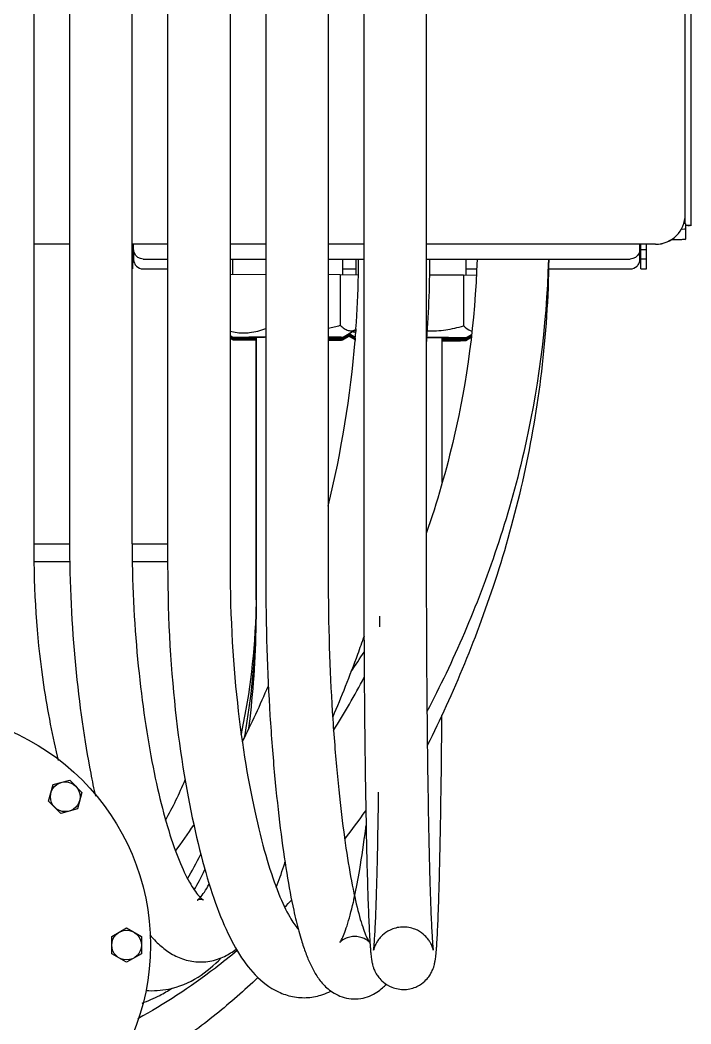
# Model space of a CAD drawing. Header units: millimetres. Extents: x 2513 to 2669, y 1505 to 1675.
# Drawn here: x 2531.6605 to 2531.8848, y 1506.1993 to 1506.5348 of the extents above; entities that cross this region are included whole.
import ezdxf

# ---------------------------------------------------------------- set-up
doc = ezdxf.new("R2010")
doc.units = ezdxf.units.MM
doc.layers.add('DTM_AXES', color=7, linetype='Continuous')

msp = doc.modelspace()

# ---------------------------------------------------------------- linework, layer by layer
at = {"linetype": 'Continuous'}
for p, q in [((2531.884839192048, 1507.281613208382), (2531.884839192048, 1506.46627551079)), ((2531.882920649168, 1506.469800637861), (2531.882920680233, 1507.097557617487)), ((2531.677010879323, 1506.814868453941), (2531.677013374773, 1506.360927309231)), ((2531.697889968706, 1506.814868544963), (2531.697892464157, 1506.36092742401)), ((2531.742630849974, 1506.814868334628), (2531.742633410944, 1506.349008651053)), ((2531.763509939357, 1506.81486842565), (2531.763512500328, 1506.349008765832)), ((2531.665080256653, 1506.765158264442), (2531.665082502929, 1506.356543806913)), ((2531.709821137921, 1506.765158054108), (2531.709823405107, 1506.352739969007)), ((2531.730700227304, 1506.76515814513), (2531.73070249449, 1506.352740083786)), ((2531.775441108573, 1506.765157934795), (2531.775443387689, 1506.35056946062)), ((2531.796320197956, 1506.765158025817), (2531.796322477073, 1506.350569575398)), ((2531.882535374829, 1506.467085457389), (2531.882850707345, 1506.467082825945)), ((2531.882850707345, 1506.467091127702), (2531.882536137647, 1506.467088502623)), ((2531.882850707345, 1506.468677123525), (2531.882850707345, 1506.467091127702)), ((2531.882850707345, 1506.467082825945), (2531.882850707345, 1506.466751131407)), ((2531.882978268639, 1506.466744360558), (2531.882978268639, 1506.461553185132)), ((2531.883347828521, 1506.466085759851), (2531.882914250203, 1506.466087878938)), ((2531.88297449019, 1506.466291053639), (2531.884839192048, 1506.46627551079)), ((2531.883844949697, 1506.466085759851), (2531.883347828521, 1506.466085759851)), ((2531.677012830782, 1506.459883394391), (2531.665081934841, 1506.459883394391)), ((2531.677012830919, 1506.459858503582), (2531.665081934977, 1506.459858503582)), ((2531.709822816108, 1506.459883394391), (2531.697891920166, 1506.459883394391)), ((2531.709822816244, 1506.459858503582), (2531.697891920303, 1506.459858503582)), ((2531.698041237303, 1506.459858503582), (2531.698041237303, 1506.451652592494)), ((2531.698244044687, 1506.459628150131), (2531.698438934243, 1506.459679124927)), ((2531.698438934243, 1506.458098901757), (2531.698438934243, 1506.459858503582)), ((2531.742632801433, 1506.459883394391), (2531.730701905491, 1506.459883394391)), ((2531.742632801569, 1506.459858503582), (2531.730701905628, 1506.459858503582)), ((2531.775442786758, 1506.459883394391), (2531.763511890817, 1506.459883394391)), ((2531.775442786895, 1506.459858503582), (2531.763511890953, 1506.459858503582)), ((2531.872978256717, 1506.459883394391), (2531.796321876142, 1506.459883394391)), ((2531.872978256717, 1506.459858503582), (2531.796321876279, 1506.459858503582)), ((2531.867736831662, 1506.454804188265), (2531.867736831662, 1506.459858503582)), ((2531.867931722879, 1506.45962814815), (2531.867736831662, 1506.459679124927)), ((2531.868134528602, 1506.451652592494), (2531.868134528602, 1506.459858503582)), ((2531.87002358907, 1506.451652592494), (2531.87002358907, 1506.459858503582)), ((2531.872978256717, 1506.459858503582), (2531.872978256717, 1506.459883394391)), ((2531.697891930081, 1506.458079818803), (2531.698041237303, 1506.458079818803)), ((2531.698438934243, 1506.457900823106), (2531.698438934243, 1506.454804188265)), ((2531.868134528602, 1506.458079818803), (2531.87002358907, 1506.458079818803)), ((2531.698041237303, 1506.454871803864), (2531.697891947716, 1506.454871803864)), ((2531.701620509769, 1506.454917437015), (2531.709822843407, 1506.454917437015)), ((2531.73070193279, 1506.454917437015), (2531.742632828732, 1506.454917437015)), ((2531.763511918116, 1506.454917437015), (2531.775442814057, 1506.454917437015)), ((2531.796321903441, 1506.454917437015), (2531.864555256137, 1506.454917437015)), ((2531.87002358907, 1506.454871803864), (2531.868134528602, 1506.454871803864)), ((2531.698041237303, 1506.451652481712), (2531.697891965413, 1506.451652481712)), ((2531.701620509769, 1506.451622723523), (2531.709822861519, 1506.451622723523)), ((2531.742632857227, 1506.449734013526), (2531.730701961832, 1506.449634495831)), ((2531.767561498667, 1506.449698532824), (2531.763511946749, 1506.449708849219)), ((2531.773604674625, 1506.449532487397), (2531.767561498667, 1506.449698532824)), ((2531.767561498667, 1506.449698532824), (2531.767561590031, 1506.432797002116)), ((2531.768363885496, 1506.451622723523), (2531.772837959094, 1506.451622723523)), ((2531.809624926103, 1506.451622723523), (2531.813148987106, 1506.451622723523)), ((2531.837027166123, 1506.451622723523), (2531.864555256137, 1506.451622723523)), ((2531.868134528602, 1506.451652481712), (2531.87002358907, 1506.451652481712)), ((2531.808822540283, 1506.449511957736), (2531.797466304482, 1506.449540888199)), ((2531.813059183914, 1506.449395549526), (2531.808822540283, 1506.449511957736)), ((2531.808822540283, 1506.449511957736), (2531.808822631647, 1506.432610427028)), ((2531.772809963851, 1506.431592282814), (2531.772750229982, 1506.430762341902)), ((2531.739431923903, 1506.34103410793), (2531.739431454348, 1506.427898144245)), ((2531.739531462308, 1506.339700804399), (2531.739530981058, 1506.428728357849)), ((2531.772581372477, 1506.428550808477), (2531.772514820525, 1506.427726401086)), ((2531.801671373224, 1506.380228034782), (2531.801671112057, 1506.428541895307)), ((2531.665082485189, 1506.359770850145), (2531.677019831634, 1506.35977072098)), ((2531.697898287947, 1506.359770495069), (2531.709823366459, 1506.359770366036)), ((2531.665103377314, 1506.353853024426), (2531.677077658236, 1506.353852894861)), ((2531.697957312646, 1506.353852668937), (2531.709823398991, 1506.353852540543)), ((2531.780791196101, 1506.332019619848), (2531.780792525521, 1506.335519049549)), ((2531.670023609197, 1506.273716791724), (2531.671510349883, 1506.279260406129)), ((2531.671510349883, 1506.279260406129), (2531.677053964287, 1506.280747146814)), ((2531.677053964287, 1506.280747146814), (2531.681117150697, 1506.276683960404)), ((2531.681117150697, 1506.276683960404), (2531.679630410012, 1506.271140346)), ((2531.674086795607, 1506.269653605314), (2531.670023609197, 1506.273716791724)), ((2531.679630410012, 1506.271140346), (2531.674086795608, 1506.269653605314)), ((2531.691129250595, 1506.228509479347), (2531.696100462354, 1506.231378122263)), ((2531.691129250595, 1506.222763266019), (2531.691129250595, 1506.228509479346)), ((2531.696100462353, 1506.231378122263), (2531.701071674111, 1506.228509479346)), ((2531.701071674111, 1506.228509479346), (2531.701071674111, 1506.222763266019)), ((2531.696100462353, 1506.219894623102), (2531.691129250595, 1506.222763266019)), ((2531.701071674111, 1506.222763266019), (2531.696100462353, 1506.219894623102))]:
    msp.add_line(p, q, dxfattribs=at)
for centre, radius in [((2531.626006376566, 1506.225636372683), 0.07804802460031027), ((2531.675570379948, 1506.275200376064), 0.004971211757981546), ((2531.696100462353, 1506.225636372683), 0.004971211757981546)]:
    msp.add_circle(centre, radius, dxfattribs=at)
for centre, radius, start, end in [((2531.872978429219, 1506.469825645791), 0.009942251401178244, 269.9990058935703, 359.855882706715), ((2531.872978429811, 1506.469800754003), 0.00994225042304262, 269.9990024777527, 359.9990024464684), ((2531.882384923843, 1506.457332555418), 0.01018834809417029, 87.37967982781024, 88.11996146680576), ((2531.883834905739, 1506.554464924532), 0.08837916525138392, 270.0065114518879, 270.3096601048181), ((2531.699275738114, 1506.379134375607), 0.08035702020091483, 90.64714514246079, 90.91727563934299), ((2531.699275738123, 1506.539792031882), 0.08035702083295469, 269.082724360657, 269.3528548575392), ((2531.701494941657, 1506.454808338381), 0.003056010230982966, 180.0778086948085, 189.8768682369237), ((2531.701720573781, 1506.45484707304), 0.003284942438354923, 189.8674072340853, 202.3277446169358), ((2531.423265357763, 1506.456304775106), 0.3504177956895596, 358.8892079733924, 359.7690734288031), ((2531.42409150554, 1506.456313947122), 0.3734534946575186, 355.4028877825405, 359.7819101592752), ((2531.864455686565, 1506.454846761058), 0.003284415827155583, 337.7167679981881, 350.1580091893208), ((2531.864680244143, 1506.454808308065), 0.003056590294639613, 350.1486944720281, 359.9227743446983), ((2531.423851393321, 1506.456292117225), 0.3498316248802781, 355.9512673647368, 358.8894200288477), ((2531.777187090478, 1506.451431582771), 0.02144425767857275, 255.0103239794166, 257.9546530499812), ((2531.423496131438, 1506.456316773308), 0.3501877415250314, 355.4523130405715, 355.8152056942338), ((2531.797740179138, 1506.464612428345), 0.03372677810802074, 267.5883950725332, 268.1949042888799), ((2531.415095833051, 1506.457337185201), 0.358643459641623, 346.2858233576768, 355.2640809330955), ((2531.494860403117, 1506.34446397503), 0.2446709580464318, 358.884727501265, 0.001882142535814099), ((2531.385837931573, 1506.339697608068), 0.3536935307494594, 359.334875645128, 0.0005177826628203962), ((2531.460752914533, 1506.341032278252), 0.2787785028314933, 359.7249643904379, 0.0003761549308116071), ((2531.568502836152, 1506.457878129102), 0.2467838461801909, 325.2203427109251, 327.0229778887153), ((2531.448136146183, 1506.438667633065), 0.3212741331266549, 333.15071068664, 336.8382887692757), ((2531.524469928931, 1506.44780322274), 0.2839903964490181, 328.0053874507942, 332.1523680776255), ((2531.599222094239, 1506.328962077705), 0.1259823367652929, 330.7455772821389, 337.5419503033463), ((2531.558722456085, 1506.425619246262), 0.2670263312044603, 321.9638292833847, 324.5015320245602), ((2531.519814008832, 1506.398680952222), 0.2391131943483935, 323.6761841269836, 326.2292886393747), ((2531.576013146617, 1506.410717701357), 0.244180379257133, 315.0922377108924, 315.8677155646055)]:
    msp.add_arc(centre, radius, start, end, dxfattribs=at)
for points, knots in [([(2531.882978268639, 1506.466744360558), (2531.882978268639, 1506.466789453772), (2531.882690317247, 1506.466711275493), (2531.882577819479, 1506.466769079296), (2531.882444804395, 1506.466772506192)], [0, 0, 0, 0, 0.2531158998, 1, 1, 1, 1]), ([(2531.882978268639, 1506.464855365867), (2531.882978268639, 1506.464960663366), (2531.88230628769, 1506.464751898044), (2531.882045712948, 1506.464892653771), (2531.881736953139, 1506.464897592075)], [0, 0, 0, 0, 0.2542823307, 1, 1, 1, 1]), ([(2531.884839192048, 1506.466094056788), (2531.884839192048, 1506.46604300116), (2531.884550422227, 1506.466148196521), (2531.884437064944, 1506.466087723996), (2531.884312556427, 1506.466087050036)], [0, 0, 0, 0, 0.2908059478, 1, 1, 1, 1]), ([(2531.878415881201, 1506.461479023881), (2531.879052311937, 1506.461482833845), (2531.880130516064, 1506.461525648861), (2531.881677027101, 1506.46143124401), (2531.882331020726, 1506.461647598577), (2531.882978268639, 1506.461450777046), (2531.882978268639, 1506.461553185132)], [0, 0, 0, 0, 0.418388071, 0.7351586431999999, 0.9326783707999999, 1, 1, 1, 1]), ([(2531.698471058848, 1506.458196696101), (2531.698413526746, 1506.458231598099), (2531.698298066345, 1506.458306025339), (2531.698187118817, 1506.458387078796), (2531.698132014193, 1506.458430252729)], [0, 0, 0, 0, 0.4901215095000001, 1, 1, 1, 1]), ([(2531.698680943638, 1506.456896066616), (2531.698602548911, 1506.457087690615), (2531.698482061399, 1506.457483324284), (2531.698438934243, 1506.457895049525), (2531.698438934243, 1506.458098901757)], [0, 0, 0, 0, 0.5038788719, 1, 1, 1, 1]), ([(2531.867736831662, 1506.458098901757), (2531.867736831662, 1506.457894654442), (2531.867693517711, 1506.457482118418), (2531.867572549309, 1506.457085772862), (2531.867493851102, 1506.456893828588)], [0, 0, 0, 0, 0.4961089087, 1, 1, 1, 1]), ([(2531.698681917064, 1506.453599109828), (2531.698761505576, 1506.453404995096), (2531.698957699511, 1506.453030916337), (2531.69922337407, 1506.452701846211), (2531.699371779428, 1506.452553566679)], [0, 0, 0, 0, 0.5000110497, 1, 1, 1, 1]), ([(2531.813285427831, 1506.454899032165), (2531.812691018603, 1506.433774739111), (2531.808132190159, 1506.401718298885), (2531.799853582419, 1506.373458778144), (2531.796335072168, 1506.363229957662)], [0, 0, 0, 0, 0.6164942472, 1, 1, 1, 1]), ([(2531.837155516051, 1506.454899318048), (2531.836552038159, 1506.431821573063), (2531.830061219952, 1506.386048193532), (2531.813080145663, 1506.337413465588), (2531.800880347597, 1506.311935503292), (2531.796547252183, 1506.303762156384)], [0, 0, 0, 0, 0.3700568741, 0.7845297318000001, 1, 1, 1, 1]), ([(2531.83729008619, 1506.454883672551), (2531.836983634676, 1506.428979799703), (2531.830501645463, 1506.379419833379), (2531.813129998166, 1506.327450388514), (2531.800970348393, 1506.300886656659), (2531.79666875003, 1506.292392676862)], [0, 0, 0, 0, 0.3849237371, 0.7903315502, 1, 1, 1, 1]), ([(2531.866805956092, 1506.452555536225), (2531.866954206813, 1506.452703902415), (2531.867219553934, 1506.45303309887), (2531.867415407934, 1506.453407235577), (2531.867494824613, 1506.453601358613)], [0, 0, 0, 0, 0.5000001145, 1, 1, 1, 1]), ([(2531.73539515651, 1506.430234906523), (2531.736006837772, 1506.430240008664), (2531.738479597223, 1506.430392461312), (2531.740898851276, 1506.431065662207), (2531.742635749276, 1506.431734872587)], [0, 0, 0, 0, 0.247346271, 1, 1, 1, 1]), ([(2531.767561590031, 1506.432797002116), (2531.767958252932, 1506.432400863569), (2531.768746320115, 1506.431706048978), (2531.770084197974, 1506.43099799497), (2531.771513846124, 1506.430881083051), (2531.77238336752, 1506.43121154976), (2531.7727903549, 1506.431432325819)], [0, 0, 0, 0, 0.287451657, 0.5362389178, 0.762584962, 1, 1, 1, 1]), ([(2531.796677797363, 1506.430902386717), (2531.798725474465, 1506.430837862418), (2531.80284497789, 1506.43109834988), (2531.806852625976, 1506.432033799448), (2531.808822631647, 1506.432610427028)], [0, 0, 0, 0, 0.4995161792, 1, 1, 1, 1]), ([(2531.808822631647, 1506.432610427028), (2531.809043203855, 1506.432390146397), (2531.809851988025, 1506.431637972301), (2531.810839995524, 1506.43101121902), (2531.811620050105, 1506.430838853631)], [0, 0, 0, 0, 0.2806859114, 1, 1, 1, 1]), ([(2531.677013374773, 1506.360927309231), (2531.677013454709, 1506.34638651919), (2531.678484272141, 1506.318269559163), (2531.682434746232, 1506.290938569716), (2531.685101818588, 1506.27789461059), (2531.685642045052, 1506.275420163127)], [0, 0, 0, 0, 0.4457147286, 0.8914294572, 1, 1, 1, 1]), ([(2531.697892464157, 1506.36092742401), (2531.69789254022, 1506.347090982114), (2531.699293910237, 1506.320263954448), (2531.703486907482, 1506.291338635119), (2531.707613109294, 1506.272559002917), (2531.710992310782, 1506.260788576855), (2531.714530685712, 1506.251466332191), (2531.718014484576, 1506.244778059038), (2531.72051416737, 1506.241653682909), (2531.721673981318, 1506.240715056497), (2531.72187172424, 1506.240659788375), (2531.721263317765, 1506.240879506206), (2531.72022975783, 1506.240855506114), (2531.719748412722, 1506.240657477594), (2531.719716793585, 1506.240635982379), (2531.719723344591, 1506.240639403463)], [0, 0, 0, 0, 0.1714285714, 0.3428571429, 0.4285714286, 0.5142857143, 0.6, 0.6857142856999999, 0.7714285714, 0.8142857143000001, 0.8571428570999999, 0.9, 0.9428571429000001, 0.9857142857, 1, 1, 1, 1]), ([(2531.665082502929, 1506.356543806913), (2531.665082588922, 1506.340901051183), (2531.667127001133, 1506.316178556048), (2531.671346181744, 1506.295084039299), (2531.673252295545, 1506.28732494031)], [0, 0, 0, 0, 0.5970642328, 1, 1, 1, 1]), ([(2531.709823405107, 1506.352739969007), (2531.709823509038, 1506.333834166204), (2531.712043554503, 1506.299503226728), (2531.718081177979, 1506.266274922426), (2531.723560522106, 1506.245872961294), (2531.72805255477, 1506.233311749314), (2531.733046538869, 1506.223234740707), (2531.738854661389, 1506.215331395144), (2531.745149819715, 1506.210389910336), (2531.751562954799, 1506.208202323419), (2531.756773109726, 1506.207872972291), (2531.761133166865, 1506.20879103496), (2531.763558103361, 1506.209819065521), (2531.764430325777, 1506.210255741949)], [0, 0, 0, 0, 0.1851785144, 0.3703570288, 0.462946286, 0.5555355431, 0.6481248003, 0.7407140575, 0.8333033147, 0.8795979433, 0.9258925719, 0.9721872005, 1, 1, 1, 1]), ([(2531.73070249449, 1506.352740083786), (2531.730702593933, 1506.334650669613), (2531.732822542291, 1506.301935878781), (2531.738542710444, 1506.27057195827), (2531.743559578222, 1506.25194100977), (2531.747410445866, 1506.241253961277), (2531.750864293039, 1506.23439419671), (2531.752813853595, 1506.231711922497), (2531.753536091971, 1506.230860696822)], [0, 0, 0, 0, 0.2575174448, 0.5150348896, 0.6437936120000001, 0.7725523343999999, 0.9013110568000001, 1, 1, 1, 1]), ([(2531.742633410944, 1506.349008651053), (2531.742633503326, 1506.332203762387), (2531.743443806924, 1506.308727438098), (2531.745535899986, 1506.281890607233), (2531.747459916916, 1506.264249350955), (2531.749595637902, 1506.249296738983), (2531.751678274174, 1506.23827093713), (2531.75308311888, 1506.232491690946), (2531.753668445803, 1506.230342417598)], [0, 0, 0, 0, 0.3, 0.45, 0.6, 0.75, 0.9, 1, 1, 1, 1]), ([(2531.763512500328, 1506.349008765832), (2531.763512590248, 1506.332651506965), (2531.764302219389, 1506.309808854616), (2531.766329598447, 1506.28381200717), (2531.768185027312, 1506.26680960029), (2531.770215321304, 1506.25261926165), (2531.77236375566, 1506.241280474681), (2531.774188530615, 1506.234246402063), (2531.775568771542, 1506.23017449705), (2531.776503340879, 1506.227955012535), (2531.777220905811, 1506.226667501272), (2531.777439606027, 1506.226454277416), (2531.776539549363, 1506.227458985918), (2531.77381880621, 1506.228576034518), (2531.771144557618, 1506.228487609301), (2531.768873797952, 1506.227810502961), (2531.767645990792, 1506.226828514689), (2531.767447964126, 1506.226589355331), (2531.7674410038, 1506.2265778379)], [0, 0, 0, 0, 0.1764705882, 0.2647058824, 0.3529411765, 0.4411764706, 0.5294117647, 0.6176470588, 0.6617647059, 0.7058823529000001, 0.75, 0.7941176470999999, 0.8382352941, 0.8823529412000001, 0.9044117647, 0.9264705882, 0.9705882353, 1, 1, 1, 1]), ([(2531.775443387689, 1506.35056946062), (2531.77544346884, 1506.335807540664), (2531.775542074862, 1506.314593896679), (2531.775806096491, 1506.289517678957), (2531.776054329139, 1506.272652241622), (2531.776336850057, 1506.258061097754), (2531.77659674339, 1506.247819166887), (2531.776817119322, 1506.24078687717), (2531.776988223111, 1506.236094118157), (2531.77716491223, 1506.231981821822), (2531.777317017112, 1506.229034180573), (2531.777410917595, 1506.227476113077), (2531.777442619445, 1506.226979391835)], [0, 0, 0, 0, 0.2424242424, 0.3636363636, 0.4848484848, 0.6060606061, 0.7272727273, 0.7878787879000001, 0.8484848484999999, 0.9090909091, 0.9696969697, 1, 1, 1, 1]), ([(2531.796322477073, 1506.350569575398), (2531.796322557883, 1506.335869575682), (2531.79642077608, 1506.314741156894), (2531.796683618927, 1506.289778210425), (2531.796930568132, 1506.27300155588), (2531.797211079973, 1506.258516710641), (2531.797468084409, 1506.248393115376), (2531.797684545801, 1506.241487290552), (2531.797851403768, 1506.236912523713), (2531.798021684374, 1506.232952261124), (2531.798193810418, 1506.229620745496), (2531.798336684544, 1506.227387316913), (2531.798447363083, 1506.22595298007), (2531.798526700257, 1506.225065973265), (2531.798598706876, 1506.224388246296), (2531.7986464541, 1506.224028441702), (2531.798666004601, 1506.223906163377), (2531.798664636618, 1506.223918835798), (2531.798633848485, 1506.224070617952), (2531.798547777905, 1506.224425083416), (2531.798327013219, 1506.225111223906), (2531.797882235748, 1506.226190215078), (2531.796911839554, 1506.227694901544), (2531.79552324374, 1506.229242954978), (2531.792801138431, 1506.231114192143), (2531.788211293424, 1506.232030924203), (2531.783897342846, 1506.230762158965), (2531.781498746715, 1506.228898325881), (2531.780271344639, 1506.227424487492), (2531.779409356859, 1506.226006278466), (2531.779006596582, 1506.22498889383), (2531.778806954544, 1506.224341589993), (2531.778729891011, 1506.224011879231), (2531.778704062392, 1506.223878731433), (2531.778705045467, 1506.223881183619), (2531.778708032816, 1506.223899743702)], [0, 0, 0, 0, 0.1758241758, 0.2637362637, 0.3516483516, 0.4395604396, 0.5274725275, 0.5714285714, 0.6153846154, 0.6593406593, 0.7032967032999999, 0.7472527473, 0.7692307692, 0.7912087912000001, 0.8131868132, 0.8351648352, 0.8461538462, 0.8571428570999999, 0.8681318681, 0.8791208790999999, 0.8901098901000001, 0.9010989011, 0.9065934066, 0.9120879121, 0.9175824176, 0.9230769231, 0.9285714286, 0.9340659340999999, 0.9395604395999999, 0.9450549451000001, 0.9560439559999999, 0.9670329670000001, 0.978021978, 0.9890109890000001, 1, 1, 1, 1]), ([(2531.734436606355, 1506.296032513337), (2531.734538188111, 1506.296495763979), (2531.737283227126, 1506.309222280939), (2531.739106994775, 1506.323538766443), (2531.73946412344, 1506.33873023971)], [0, 0, 0, 0, 0.0365683291, 1, 1, 1, 1]), ([(2531.735578445247, 1506.295183981388), (2531.73576111102, 1506.296207420241), (2531.737919021669, 1506.3087687181), (2531.739287064502, 1506.322837161931), (2531.739499390934, 1506.336810447056)], [0, 0, 0, 0, 0.0823051307, 1, 1, 1, 1]), ([(2531.737008844193, 1506.298091050416), (2531.737140212381, 1506.299142972893), (2531.738515090914, 1506.310636319292), (2531.739365386585, 1506.323343267074), (2531.739507630751, 1506.335591810062)], [0, 0, 0, 0, 0.09245735640000001, 1, 1, 1, 1]), ([(2531.775497406257, 1506.328838911771), (2531.774785158692, 1506.32680010019), (2531.771404858922, 1506.317359822432), (2531.767876630305, 1506.30851469293), (2531.765014471239, 1506.301891767141)], [0, 0, 0, 0, 0.2131236626, 1, 1, 1, 1]), ([(2531.778067767114, 1506.220494413415), (2531.778096497728, 1506.220321720889), (2531.778159343575, 1506.219967967029), (2531.778283134395, 1506.219377768627), (2531.778462288461, 1506.218664696416), (2531.778776196338, 1506.217700026061), (2531.779298625305, 1506.21645588022), (2531.780331151449, 1506.214859375841), (2531.781766346465, 1506.213262645306), (2531.784535050078, 1506.211362950795), (2531.789171489854, 1506.210438014568), (2531.793532029028, 1506.21171886224), (2531.795977204946, 1506.213615097782), (2531.797251175361, 1506.215141692075), (2531.798175235482, 1506.216657424799), (2531.79865554438, 1506.217847764785), (2531.798948156781, 1506.218784563589), (2531.799118081592, 1506.219485985246), (2531.79923664131, 1506.220073327246), (2531.799327746516, 1506.220606593857), (2531.799429023796, 1506.221289634844), (2531.799533340453, 1506.222142582326), (2531.799643861415, 1506.223247109624), (2531.799746426864, 1506.224467241439), (2531.799876985985, 1506.226272454299), (2531.8000326531, 1506.228891110735), (2531.800212157563, 1506.232650356696), (2531.800385332637, 1506.237037715292), (2531.800552259915, 1506.242056167898), (2531.800765994978, 1506.249587031616), (2531.801015238015, 1506.260565620995), (2531.801280389268, 1506.276207475922), (2531.801452207823, 1506.29060225803), (2531.801529334593, 1506.2996983199), (2531.801549837894, 1506.302440809287)], [0, 0, 0, 0, 0.0142131227, 0.0284262454, 0.0426393681, 0.0568524908, 0.0710656134, 0.07817217480000001, 0.08527873609999999, 0.0923852975, 0.09949185880000001, 0.1065984202, 0.1137049815, 0.1208115429, 0.1279181042, 0.1421312269, 0.1563443496, 0.1705574723, 0.184770595, 0.1989837176, 0.2131968403, 0.2416230857, 0.2700493311, 0.2984755765, 0.3269018218, 0.3837543126, 0.4406068034, 0.4974592940999999, 0.5543117849, 0.6111642756, 0.7248692570999999, 0.8385742387, 0.9522792202, 1, 1, 1, 1]), ([(2531.778708032816, 1506.223899743702), (2531.778711020165, 1506.223918303785), (2531.778727469647, 1506.224025986004), (2531.778776681705, 1506.224414523745), (2531.778849452515, 1506.225135059558), (2531.778929067365, 1506.226077410743), (2531.779039678342, 1506.227603124379), (2531.779181738903, 1506.229983135706), (2531.779352001714, 1506.233544642357), (2531.779519557955, 1506.237786723543), (2531.779682796006, 1506.24269273376), (2531.779893153372, 1506.25010296569), (2531.780139502423, 1506.260949800798), (2531.78031472213, 1506.271278134295), (2531.780393636613, 1506.276795868468)], [0, 0, 0, 0, 0.0222405799, 0.0667217398, 0.1112028996, 0.1556840594, 0.2001652193, 0.2891275389, 0.3780898586, 0.4670521783, 0.5560144979, 0.6449768176, 0.8229014568999999, 1, 1, 1, 1]), ([(2531.772348101712, 1506.241854257467), (2531.772928917806, 1506.244553291856), (2531.774215074097, 1506.251300309318), (2531.775477807372, 1506.259888944018), (2531.776159691967, 1506.265275346628), (2531.776195612084, 1506.265561304503)], [0, 0, 0, 0, 0.4345738452, 0.9701365352, 1, 1, 1, 1]), ([(2531.74613863296, 1506.244970186188), (2531.747010334888, 1506.247187675451), (2531.747990032317, 1506.249942792373), (2531.748926903006, 1506.252883993284), (2531.74906359177, 1506.253320030104)], [0, 0, 0, 0, 0.8531185134, 1, 1, 1, 1]), ([(2531.720703760062, 1506.241559412473), (2531.721096760434, 1506.241997382436), (2531.722044762483, 1506.243172908526), (2531.723151751261, 1506.245006664981), (2531.72371339148, 1506.246046876564)], [0, 0, 0, 0, 0.5118587959, 1, 1, 1, 1]), ([(2531.7674410038, 1506.2265778379), (2531.767437523636, 1506.226572079185), (2531.767495853322, 1506.226633190636), (2531.767938552225, 1506.227334590864), (2531.76880669302, 1506.229225171448), (2531.770140956201, 1506.232912534524), (2531.77136077185, 1506.23738361923), (2531.772213128228, 1506.241227039865), (2531.772348101712, 1506.241854257467)], [0, 0, 0, 0, 0.05837236179999999, 0.2334894472, 0.4086065326, 0.5837236179999999, 0.9339577887, 1, 1, 1, 1]), ([(2531.719723344591, 1506.240639403463), (2531.719736446605, 1506.24064624563), (2531.719905399843, 1506.240746346968), (2531.720368022259, 1506.241185257425), (2531.720703760062, 1506.241559412473)], [0, 0, 0, 0, 0.4197917627, 1, 1, 1, 1]), ([(2531.703855979666, 1506.229109513894), (2531.704510613285, 1506.228322039607), (2531.706223944783, 1506.226427900037), (2531.709315989656, 1506.223726305519), (2531.713507647905, 1506.221290392825), (2531.718524408297, 1506.219862959324), (2531.723968800885, 1506.219989230268), (2531.728874799708, 1506.221645576916), (2531.731577516839, 1506.223394565288), (2531.732773524376, 1506.224328790217)], [0, 0, 0, 0, 0.1004137898, 0.2520027107, 0.4035916315, 0.5551805524, 0.7067694733, 0.8583583940999999, 1, 1, 1, 1]), ([(2531.753668445803, 1506.230342417598), (2531.753961109264, 1506.229267780924), (2531.754707386068, 1506.226682704942), (2531.755968498449, 1506.222933301596), (2531.757530967532, 1506.219167952734), (2531.759345899321, 1506.215745232768), (2531.761686324841, 1506.21252397895), (2531.76516330697, 1506.209361697733), (2531.770038963384, 1506.207511718844), (2531.774437213165, 1506.207653403715), (2531.778430549526, 1506.208810364201), (2531.781098027152, 1506.210706007007), (2531.782542122441, 1506.212147173558), (2531.782903486735, 1506.212540619149)], [0, 0, 0, 0, 0.073766427, 0.1844160674, 0.2950657079, 0.4057153483, 0.5163649888, 0.6270146293, 0.7376642697, 0.79298909, 0.8483139101999999, 0.9589635506, 1, 1, 1, 1]), ([(2531.777442619445, 1506.226979391835), (2531.777474321296, 1506.226482670593), (2531.777538528376, 1506.22553449729), (2531.777637900901, 1506.224243507581), (2531.777742027897, 1506.223073384348), (2531.777854399402, 1506.222005732626), (2531.777960921586, 1506.221172630306), (2531.778039036501, 1506.220667105941), (2531.778067767114, 1506.220494413415)], [0, 0, 0, 0, 0.1818181818, 0.3636363636, 0.5454545454999999, 0.7272727273, 0.9090909091, 1, 1, 1, 1]), ([(2531.73306844796, 1506.223789644244), (2531.730650962876, 1506.221775483327), (2531.719735475208, 1506.213067482989), (2531.708600388591, 1506.205841488876), (2531.699873189286, 1506.20104263557)], [0, 0, 0, 0, 0.2226766694, 1, 1, 1, 1]), ([(2531.702565664986, 1506.210483625595), (2531.705075244065, 1506.210288300145), (2531.711220736941, 1506.21064398801), (2531.719958724111, 1506.214351465887), (2531.725316067422, 1506.218856903831), (2531.727704037368, 1506.221346573008)], [0, 0, 0, 0, 0.2705351218, 0.651871431, 1, 1, 1, 1]), ([(2531.740016201765, 1506.214791305511), (2531.735408318501, 1506.210418808498), (2531.725625811367, 1506.2018679524), (2531.710420886052, 1506.190717663949), (2531.69744161244, 1506.18291185681), (2531.689665117051, 1506.178917620622), (2531.687191415541, 1506.177722290314)], [0, 0, 0, 0, 0.2702595031, 0.5664950309000001, 0.8627305587999999, 1, 1, 1, 1]), ([(2531.701251337137, 1506.206271873059), (2531.703266743878, 1506.20697277871), (2531.706662381592, 1506.208444850907), (2531.709914662773, 1506.210343573751), (2531.711247124088, 1506.211208292123)], [0, 0, 0, 0, 0.5827889757, 1, 1, 1, 1])]:
    msp.add_open_spline(points, degree=3, knots=knots, dxfattribs=at)
for points in [[(2531.701620509769, 1506.454917437015), (2531.700439360416, 1506.454917437015), (2531.699128180681, 1506.455802863606), (2531.698680943638, 1506.456896066616)], [(2531.867493851102, 1506.456893828588), (2531.867046032952, 1506.455801603837), (2531.865735720452, 1506.454917437015), (2531.864555256137, 1506.454917437015)], [(2531.699371779428, 1506.452553566679), (2531.699945668757, 1506.451980163925), (2531.700809251683, 1506.451622723523), (2531.701620509769, 1506.451622723523)], [(2531.864555256137, 1506.451622723523), (2531.865367372016, 1506.451622723523), (2531.866231927038, 1506.451981060073), (2531.866805956092, 1506.452555536225)], [(2531.730699179136, 1506.430820698595), (2531.732229016846, 1506.430436030618), (2531.733817753658, 1506.430221749129), (2531.73539515651, 1506.430234906523)], [(2531.763516354333, 1506.431794737583), (2531.764878675215, 1506.432066604047), (2531.766228346487, 1506.432406757047), (2531.767561590031, 1506.432797002116)], [(2531.716485066134, 1506.247799676429), (2531.717964929481, 1506.250318157129), (2531.719437553445, 1506.253069898242), (2531.720889732119, 1506.256057349704)], [(2531.718707599561, 1506.244051012067), (2531.719899871188, 1506.246064658761), (2531.721100665365, 1506.24833537482), (2531.722293864066, 1506.250857154047)]]:
    msp.add_open_spline(points, degree=3, dxfattribs=at)
at = {"layer": 'DTM_AXES', "linetype": 'Continuous'}
for p, q in [((2531.731576929194, 1506.449641794087), (2531.731576900761, 1506.454901672835)), ((2531.768363896016, 1506.44967648574), (2531.76836386777, 1506.454901672835)), ((2531.772837970278, 1506.449553553762), (2531.772837941369, 1506.454901672835)), ((2531.809624937633, 1506.449489910652), (2531.809624908378, 1506.454901672835)), ((2531.768293207368, 1506.428311278732), (2531.770791155124, 1506.429811035922)), ((2531.768293242867, 1506.428726385106), (2531.772789258891, 1506.431425773971)), ((2531.772543342388, 1506.428343928239), (2531.77044543917, 1506.429603469536)), ((2531.77257495319, 1506.4287400774), (2531.770445474669, 1506.43001857591)), ((2531.809554284483, 1506.428539810018), (2531.811482088381, 1506.429697255265)), ((2531.731099503996, 1506.42822334804), (2531.730696678851, 1506.428222944777)), ((2531.731208879104, 1506.428156383544), (2531.73069701174, 1506.428155415071)), ((2531.731647808655, 1506.428726187014), (2531.73070207365, 1506.429293988371)), ((2531.731647773156, 1506.42831108064), (2531.730702075933, 1506.428878859314)), ((2531.731647737657, 1506.427895974266), (2531.730702078215, 1506.428463730257)), ((2531.739510888877, 1506.42777250698), (2531.738976311657, 1506.427775727749)), ((2531.739511517933, 1506.428023786199), (2531.739001691898, 1506.428020714614)), ((2531.742614020069, 1506.42879594997), (2531.742243827952, 1506.428793003433)), ((2531.76829317187, 1506.427896172358), (2531.770791119625, 1506.429395929548)), ((2531.772511731585, 1506.427947779079), (2531.770445403672, 1506.429188363162)), ((2531.802200330219, 1506.428419325475), (2531.801690577908, 1506.428416254319)), ((2531.809554213486, 1506.42770959727), (2531.811375867871, 1506.428803310802)), ((2531.809554248985, 1506.428124703644), (2531.811428978127, 1506.429250283034))]:
    msp.add_line(p, q, dxfattribs=at)
for centre, radius, start, end in [((2531.745077871917, 1505.450617139483), 0.977422461703403, 90.35618346248496, 90.47209986788853), ((2531.745426190948, 1505.403124125498), 1.025331826540335, 90.33051520132965, 90.46950298788576), ((2531.747222455738, 1505.130858669496), 1.298018026815948, 90.20337754822603, 90.45015810720783), ((2531.793159306524, 1504.95503445588), 1.473657746403539, 89.64749620087036, 89.86940517650058), ((2531.796285334532, 1507.380338320418), 0.9523525115924875, 270.3251940496978, 270.4748281180642), ((2531.796285317716, 1507.379920808825), 0.9523501063009091, 270.3251959647722, 270.4748281962142), ((2531.796549457802, 1507.34698335754), 0.9185814135727717, 270.3524708596488, 270.475812464228)]:
    msp.add_arc(centre, radius, start, end, dxfattribs=at)
for points, knots in [([(2531.731647761769, 1506.427895970585), (2531.731628375149, 1506.42790759974), (2531.73184544093, 1506.427916449114), (2531.731973357229, 1506.427930695089), (2531.732472557841, 1506.42794339199), (2531.733042765869, 1506.427957646913), (2531.733826629318, 1506.427970934785), (2531.735163686345, 1506.427989526463), (2531.73625130299, 1506.427999973807), (2531.737024298081, 1506.428006421495)], [0, 0, 0, 0, 0.0126073001, 0.05890554480000001, 0.1386291397, 0.2510030639, 0.3949115819, 0.5689077404, 1, 1, 1, 1]), ([(2531.731647797268, 1506.428311076959), (2531.731628410648, 1506.428322706114), (2531.731845476429, 1506.428331555489), (2531.731973392728, 1506.428345801463), (2531.732472593339, 1506.428358498364), (2531.733042801367, 1506.428372753287), (2531.733826664817, 1506.428386041159), (2531.735163721843, 1506.428404632837), (2531.736251338489, 1506.428415080181), (2531.73702433358, 1506.428421527869)], [0, 0, 0, 0, 0.0126073001, 0.05890554480000001, 0.1386291397, 0.2510030639, 0.3949115819, 0.5689077404, 1, 1, 1, 1]), ([(2531.731647832766, 1506.428726183332), (2531.731628446147, 1506.428737812488), (2531.731845511928, 1506.428746661863), (2531.731973428226, 1506.428760907837), (2531.732472628838, 1506.428773604738), (2531.733042836866, 1506.428787859661), (2531.733826700315, 1506.428801147533), (2531.735163757342, 1506.428819739211), (2531.736251373987, 1506.428830186555), (2531.737024369078, 1506.428836634243)], [0, 0, 0, 0, 0.0126073001, 0.05890554480000001, 0.1386291397, 0.2510030639, 0.3949115819, 0.5689077404, 1, 1, 1, 1]), ([(2531.738976311657, 1506.427775727749), (2531.73796523617, 1506.427782053804), (2531.73653662136, 1506.427792239883), (2531.734757738317, 1506.427812877918), (2531.733708253568, 1506.427825050393), (2531.732874375022, 1506.427847007035), (2531.732253687714, 1506.427846970499), (2531.73188232425, 1506.427890713478), (2531.731690467403, 1506.427870353408), (2531.731647761769, 1506.427895970585)], [0, 0, 0, 0, 0.4137836195, 0.5845780311, 0.7282362845999999, 0.8428884242, 0.9270437320999999, 0.9796198201999999, 1, 1, 1, 1]), ([(2531.739510887468, 1506.428187613567), (2531.738429392295, 1506.428193885322), (2531.736899696363, 1506.428204068853), (2531.734993381873, 1506.428225161427), (2531.7338653321, 1506.428237476596), (2531.732968003358, 1506.428260573213), (2531.732299605679, 1506.428259518295), (2531.731900007695, 1506.428306681753), (2531.731693567881, 1506.42828362124), (2531.731647797268, 1506.428311076959)], [0, 0, 0, 0, 0.4125213647, 0.5833967167, 0.7273630105, 0.8423956798000001, 0.9268805754999999, 0.9796416343000001, 1, 1, 1, 1]), ([(2531.73951088606, 1506.428602720156), (2531.738429395728, 1506.428608991915), (2531.736899706757, 1506.428619175447), (2531.734993401051, 1506.428640267992), (2531.733865356712, 1506.428652583152), (2531.732968032366, 1506.428675679691), (2531.732299637994, 1506.428674624845), (2531.731900041969, 1506.428721788065), (2531.731693603168, 1506.428698727741), (2531.731647832766, 1506.428726183332)], [0, 0, 0, 0, 0.4125214533, 0.5833968, 0.7273630725, 0.8423957152, 0.9268805876999999, 0.9796416333, 1, 1, 1, 1]), ([(2531.739166961412, 1506.427883934725), (2531.739133653568, 1506.427885700454), (2531.739104746089, 1506.427898148898), (2531.739033785229, 1506.427886771692), (2531.739033788883, 1506.427898142414)], [0, 0, 0, 0, 0.7457655185, 1, 1, 1, 1]), ([(2531.739033788883, 1506.427898142414), (2531.739033792238, 1506.427908583358), (2531.739098077861, 1506.427899173204), (2531.739167172157, 1506.427918551297), (2531.739331794246, 1506.427916931369), (2531.739448700033, 1506.427923139906), (2531.739519194261, 1506.427925049743)], [0, 0, 0, 0, 0.0643629733, 0.252823607, 0.5652804102000001, 1, 1, 1, 1]), ([(2531.73952063569, 1506.428286308058), (2531.739449937723, 1506.42828821972), (2531.739332695705, 1506.428294441855), (2531.739167583332, 1506.428292798892), (2531.739098308799, 1506.428312235635), (2531.739033821018, 1506.428302779939), (2531.739033824382, 1506.428313248788)], [0, 0, 0, 0, 0.4347196072, 0.7471897993000001, 0.9356508904999999, 1, 1, 1, 1]), ([(2531.739033824382, 1506.428313248788), (2531.739033827736, 1506.42832368873), (2531.739098106934, 1506.42831428022), (2531.739167194617, 1506.428333656231), (2531.739331800552, 1506.428332037052), (2531.739448694969, 1506.428338245081), (2531.739519182341, 1506.428340154832)], [0, 0, 0, 0, 0.0643630661, 0.2528236074, 0.5652803151, 1, 1, 1, 1]), ([(2531.739520623375, 1506.428701415725), (2531.73944993232, 1506.428703327301), (2531.739332701766, 1506.428709548924), (2531.739167605683, 1506.428707906718), (2531.739098337817, 1506.42872734136), (2531.739033856517, 1506.428717887324), (2531.739033859881, 1506.428728355162)], [0, 0, 0, 0, 0.4347197052, 0.7471898021, 0.9356507983, 1, 1, 1, 1]), ([(2531.739033859881, 1506.428728355162), (2531.739033863235, 1506.428738794101), (2531.739098136007, 1506.428729387237), (2531.739167217078, 1506.428748761165), (2531.73933180686, 1506.428747142734), (2531.739448689908, 1506.428753350256), (2531.739519170424, 1506.428755259922)], [0, 0, 0, 0, 0.0643631589, 0.2528236078, 0.56528022, 1, 1, 1, 1]), ([(2531.739520648008, 1506.427871200391), (2531.739484363166, 1506.427872181476), (2531.73936644177, 1506.427875602264), (2531.739248522041, 1506.427879611), (2531.739166961412, 1506.427883934725)], [0, 0, 0, 0, 0.3076807699, 1, 1, 1, 1]), ([(2531.739519170424, 1506.428755259922), (2531.739675466709, 1506.428759494761), (2531.740583596224, 1506.428778320956), (2531.741491894877, 1506.428786731427), (2531.742243827952, 1506.428793003433)], [0, 0, 0, 0, 0.1721363308, 1, 1, 1, 1]), ([(2531.768293219126, 1506.428726381823), (2531.768309929147, 1506.428736406768), (2531.768121610303, 1506.428747294244), (2531.76800911702, 1506.428757851058), (2531.767571031968, 1506.428771488313), (2531.767069098602, 1506.428784203517), (2531.766377676278, 1506.428797118225), (2531.765193430691, 1506.428814789153), (2531.76422908949, 1506.428824979178), (2531.763542860084, 1506.42883129258)], [0, 0, 0, 0, 0.0122984763, 0.0581337971, 0.1373308329, 0.249215707, 0.3928227646, 0.5668834292, 1, 1, 1, 1]), ([(2531.768293183628, 1506.428311275449), (2531.768309893484, 1506.428321300296), (2531.768121576411, 1506.428332187892), (2531.768009084077, 1506.428342744479), (2531.767571002801, 1506.428356381791), (2531.767069073658, 1506.428369096898), (2531.766377657064, 1506.428382011581), (2531.765193420983, 1506.428399682449), (2531.764229087459, 1506.428409872456), (2531.763542863463, 1506.428416185848)], [0, 0, 0, 0, 0.012298456, 0.0581337472, 0.1373307497, 0.2492155935, 0.3928226327, 0.5668833009, 1, 1, 1, 1]), ([(2531.768293148129, 1506.427896169075), (2531.768309857821, 1506.427906193823), (2531.76812154252, 1506.427917081541), (2531.768009051134, 1506.427927637901), (2531.767570973635, 1506.427941275268), (2531.767069048713, 1506.427953990278), (2531.766377637849, 1506.427966904936), (2531.765193411276, 1506.427984575745), (2531.764229085429, 1506.427994765734), (2531.763542866841, 1506.428001079116)], [0, 0, 0, 0, 0.0122984357, 0.0581336972, 0.1373306664, 0.2492154801, 0.3928225009, 0.5668831726, 1, 1, 1, 1]), ([(2531.763543394849, 1506.428625687234), (2531.764207293229, 1506.428631803181), (2531.765140999595, 1506.428641363347), (2531.766299422693, 1506.42865897623), (2531.766973733822, 1506.428669894744), (2531.767507086765, 1506.428686127552), (2531.767903063894, 1506.428690112689), (2531.76814165419, 1506.428718024317), (2531.768265004266, 1506.428709454711), (2531.768293219126, 1506.428726381823)], [0, 0, 0, 0, 0.4191552414, 0.5894219118, 0.7316089801000001, 0.8445358661, 0.9272966434000001, 0.9792274425, 1, 1, 1, 1]), ([(2531.76354339815, 1506.428210581217), (2531.764207291217, 1506.428216697154), (2531.765140990051, 1506.428226257301), (2531.766299403748, 1506.428243870125), (2531.766973709279, 1506.428254788612), (2531.767507057767, 1506.42827102133), (2531.767903031579, 1506.428275006514), (2531.768141619916, 1506.428302917912), (2531.768264968983, 1506.428294348466), (2531.768293183628, 1506.428311275449)], [0, 0, 0, 0, 0.4191553097, 0.5894219702, 0.7316090166, 0.8445358783, 0.9272966376, 0.9792274313, 1, 1, 1, 1]), ([(2531.763543401451, 1506.4277954752), (2531.764207289205, 1506.427801591127), (2531.765140980507, 1506.427811151255), (2531.766299384802, 1506.427828764021), (2531.766973684737, 1506.42783968248), (2531.76750702877, 1506.427855915108), (2531.767902999265, 1506.427859900339), (2531.768141585643, 1506.427887811507), (2531.768264933699, 1506.427879242221), (2531.768293148129, 1506.427896169075)], [0, 0, 0, 0, 0.419155378, 0.5894220285, 0.7316090531999999, 0.8445358904000001, 0.9272966318000001, 0.9792274201000001, 1, 1, 1, 1]), ([(2531.800980499545, 1506.428583281122), (2531.800698830424, 1506.428587905538), (2531.799208733535, 1506.428607463595), (2531.797718521334, 1506.428616295321), (2531.796510021925, 1506.428621850176)], [0, 0, 0, 0, 0.189037337, 1, 1, 1, 1]), ([(2531.80168146974, 1506.428568837114), (2531.801632354857, 1506.428570165242), (2531.801398719461, 1506.428575970494), (2531.801165048802, 1506.42858025121), (2531.800980499545, 1506.428583281122)], [0, 0, 0, 0, 0.2102326588, 1, 1, 1, 1]), ([(2531.802168233234, 1506.428541897676), (2531.802168236597, 1506.428552365514), (2531.802103755298, 1506.428542911478), (2531.802034487431, 1506.428562346121), (2531.801869391349, 1506.428560703913), (2531.801752160795, 1506.428566925537), (2531.80168146974, 1506.428568837114)], [0, 0, 0, 0, 0.0643492017, 0.2528101979, 0.5652802948, 1, 1, 1, 1]), ([(2531.802168197735, 1506.428126791302), (2531.802168201099, 1506.428137258129), (2531.80210372628, 1506.428127805754), (2531.802034465079, 1506.428147238295), (2531.801869385286, 1506.428145596844), (2531.801752166196, 1506.428151817957), (2531.801681482053, 1506.428153729446)], [0, 0, 0, 0, 0.064349294, 0.2528101951, 0.5652801967000001, 1, 1, 1, 1]), ([(2531.802168162236, 1506.427711684928), (2531.802168165599, 1506.427722150745), (2531.802103697261, 1506.427712700029), (2531.802034442727, 1506.42773213047), (2531.801869379222, 1506.427730489775), (2531.801752171595, 1506.427736710376), (2531.801681494365, 1506.42773862178)], [0, 0, 0, 0, 0.0643493863, 0.2528101923, 0.5652800986, 1, 1, 1, 1]), ([(2531.80168292269, 1506.428514992916), (2531.801718623439, 1506.428515960226), (2531.801835041308, 1506.428519339144), (2531.80195145634, 1506.4285233046), (2531.802032100666, 1506.428527533104)], [0, 0, 0, 0, 0.3066383654, 1, 1, 1, 1]), ([(2531.801682934605, 1506.428099887827), (2531.801753408266, 1506.428101797407), (2531.801870279945, 1506.428108004421), (2531.802034853575, 1506.428106386738), (2531.802103928034, 1506.428125758584), (2531.802168194381, 1506.428116353365), (2531.802168197735, 1506.428126791302)], [0, 0, 0, 0, 0.4347198751, 0.7471763918000001, 0.9356367482, 1, 1, 1, 1]), ([(2531.801682946518, 1506.427684782738), (2531.801753413324, 1506.427686692232), (2531.801870273635, 1506.427692898739), (2531.802034831113, 1506.427691281804), (2531.80210389896, 1506.427710651568), (2531.802168158883, 1506.427701247993), (2531.802168162236, 1506.427711684928)], [0, 0, 0, 0, 0.4347199702, 0.7471763914, 0.9356366553000001, 1, 1, 1, 1]), ([(2531.809554225243, 1506.428124700362), (2531.809584829203, 1506.428143060781), (2531.809249081297, 1506.428142239945), (2531.80905733152, 1506.428171814803), (2531.808309333705, 1506.428179852455), (2531.80746253512, 1506.428199884399), (2531.806307899725, 1506.428214010912), (2531.804370178904, 1506.428235264738), (2531.802800825918, 1506.428245991186), (2531.801691208462, 1506.428252426095)], [0, 0, 0, 0, 0.013611723, 0.0615882322, 0.1433420412, 0.2576701361, 0.4028726118, 0.5767871251, 1, 1, 1, 1]), ([(2531.809554189745, 1506.427709593988), (2531.809584793531, 1506.427727954303), (2531.809249047442, 1506.427727133626), (2531.809057298642, 1506.427756708249), (2531.808309304596, 1506.42776474598), (2531.807462510183, 1506.42778477784), (2531.806307880336, 1506.427798904346), (2531.804370168355, 1506.427820158142), (2531.802800822425, 1506.427830884594), (2531.80169120987, 1506.427837319506)], [0, 0, 0, 0, 0.0136117099, 0.0615881951, 0.143341974, 0.2576700394, 0.402872495, 0.5767870088, 1, 1, 1, 1]), ([(2531.802032100666, 1506.428527533104), (2531.802066146341, 1506.428529318255), (2531.802095682825, 1506.428542086047), (2531.8021682295, 1506.428530278075), (2531.802168233234, 1506.428541897676)], [0, 0, 0, 0, 0.7458087742, 1, 1, 1, 1]), ([(2531.809554260742, 1506.428539806736), (2531.80958237742, 1506.428556674945), (2531.809272758975, 1506.428558114734), (2531.809095062209, 1506.428584307805), (2531.808401408548, 1506.428593449498), (2531.807614818041, 1506.428612271954), (2531.806540381384, 1506.428626285077), (2531.804730924747, 1506.428647071303), (2531.803264047328, 1506.428657815718), (2531.80222571046, 1506.428664312341)], [0, 0, 0, 0, 0.01341706, 0.0610448926, 0.1423644464, 0.2562666813, 0.4011803385, 0.5751037272999999, 1, 1, 1, 1]), ([(2531.804177653039, 1506.427603405847), (2531.804926989147, 1506.427609656191), (2531.80598200972, 1506.427619485015), (2531.807292024768, 1506.427637983529), (2531.808056956744, 1506.427649311863), (2531.808662546086, 1506.427666981935), (2531.809112363267, 1506.427670145127), (2531.809382745018, 1506.427701805486), (2531.809522490078, 1506.427690576214), (2531.809554189745, 1506.427709593988)], [0, 0, 0, 0, 0.4179683462, 0.5883945949, 0.7309377740999999, 0.8442716592, 0.9273401606999999, 0.9793811931, 1, 1, 1, 1]), ([(2531.804177688537, 1506.428018512221), (2531.804927024645, 1506.428024762565), (2531.805982045219, 1506.428034591389), (2531.807292060267, 1506.428053089904), (2531.808056992242, 1506.428064418237), (2531.808662581585, 1506.428082088309), (2531.809112398766, 1506.428085251501), (2531.809382780516, 1506.42811691186), (2531.809522525577, 1506.428105682588), (2531.809554225243, 1506.428124700362)], [0, 0, 0, 0, 0.4179683462, 0.5883945949, 0.7309377740999999, 0.8442716592, 0.9273401606999999, 0.9793811931, 1, 1, 1, 1]), ([(2531.804177724036, 1506.428433618595), (2531.804927060144, 1506.428439868939), (2531.805982080717, 1506.428449697763), (2531.807292095765, 1506.428468196278), (2531.808057027741, 1506.428479524611), (2531.808662617084, 1506.428497194683), (2531.809112434265, 1506.428500357875), (2531.809382816014, 1506.428532018234), (2531.809522561075, 1506.428520788962), (2531.809554260742, 1506.428539806736)], [0, 0, 0, 0, 0.4179683462, 0.5883945949, 0.7309377740999999, 0.8442716592, 0.9273401606999999, 0.9793811931, 1, 1, 1, 1])]:
    msp.add_open_spline(points, degree=3, knots=knots, dxfattribs=at)

doc.saveas('drawing.dxf')
